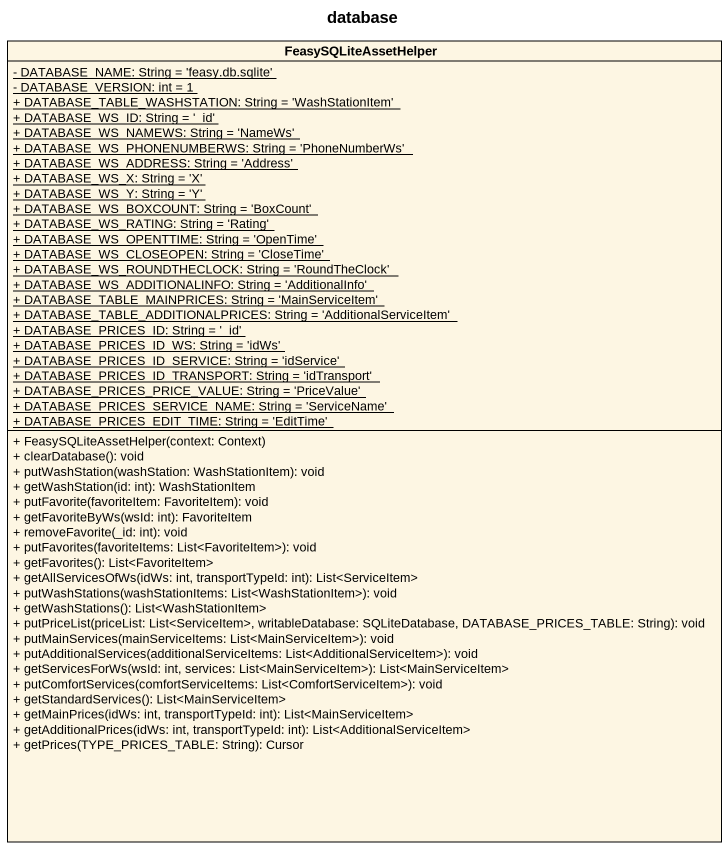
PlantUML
@startuml
title database
hide circle
hide empty members
skinparam classAttributeIconSize 0
class FeasySQLiteAssetHelper {
  {static} - DATABASE_NAME: String = 'feasy.db.sqlite'
  {static} - DATABASE_VERSION: int = 1
  {static} + DATABASE_TABLE_WASHSTATION: String = 'WashStationItem'
  {static} + DATABASE_WS_ID: String = '_id'
  {static} + DATABASE_WS_NAMEWS: String = 'NameWs'
  {static} + DATABASE_WS_PHONENUMBERWS: String = 'PhoneNumberWs'
  {static} + DATABASE_WS_ADDRESS: String = 'Address'
  {static} + DATABASE_WS_X: String = 'X'
  {static} + DATABASE_WS_Y: String = 'Y'
  {static} + DATABASE_WS_BOXCOUNT: String = 'BoxCount'
  {static} + DATABASE_WS_RATING: String = 'Rating'
  {static} + DATABASE_WS_OPENTTIME: String = 'OpenTime'
  {static} + DATABASE_WS_CLOSEOPEN: String = 'CloseTime'
  {static} + DATABASE_WS_ROUNDTHECLOCK: String = 'RoundTheClock'
  {static} + DATABASE_WS_ADDITIONALINFO: String = 'AdditionalInfo'
  {static} + DATABASE_TABLE_MAINPRICES: String = 'MainServiceItem'
  {static} + DATABASE_TABLE_ADDITIONALPRICES: String = 'AdditionalServiceItem'
  {static} + DATABASE_PRICES_ID: String = '_id'
  {static} + DATABASE_PRICES_ID_WS: String = 'idWs'
  {static} + DATABASE_PRICES_ID_SERVICE: String = 'idService'
  {static} + DATABASE_PRICES_ID_TRANSPORT: String = 'idTransport'
  {static} + DATABASE_PRICES_PRICE_VALUE: String = 'PriceValue'
  {static} + DATABASE_PRICES_SERVICE_NAME: String = 'ServiceName'
  {static} + DATABASE_PRICES_EDIT_TIME: String = 'EditTime'
  + FeasySQLiteAssetHelper(context: Context)
  + clearDatabase(): void
  + putWashStation(washStation: WashStationItem): void
  + getWashStation(id: int): WashStationItem
  + putFavorite(favoriteItem: FavoriteItem): void
  + getFavoriteByWs(wsId: int): FavoriteItem
  + removeFavorite(_id: int): void
  + putFavorites(favoriteItems: List<FavoriteItem>): void
  + getFavorites(): List<FavoriteItem>
  + getAllServicesOfWs(idWs: int, transportTypeId: int): List<ServiceItem>
  + putWashStations(washStationItems: List<WashStationItem>): void
  + getWashStations(): List<WashStationItem>
  + putPriceList(priceList: List<ServiceItem>, writableDatabase: SQLiteDatabase, DATABASE_PRICES_TABLE: String): void
  + putMainServices(mainServiceItems: List<MainServiceItem>): void
  + putAdditionalServices(additionalServiceItems: List<AdditionalServiceItem>): void
  + getServicesForWs(wsId: int, services: List<MainServiceItem>): List<MainServiceItem>
  + putComfortServices(comfortServiceItems: List<ComfortServiceItem>): void
  + getStandardServices(): List<MainServiceItem>
  + getMainPrices(idWs: int, transportTypeId: int): List<MainServiceItem>
  + getAdditionalPrices(idWs: int, transportTypeId: int): List<AdditionalServiceItem>
  + getPrices(TYPE_PRICES_TABLE: String): Cursor
}
@enduml
